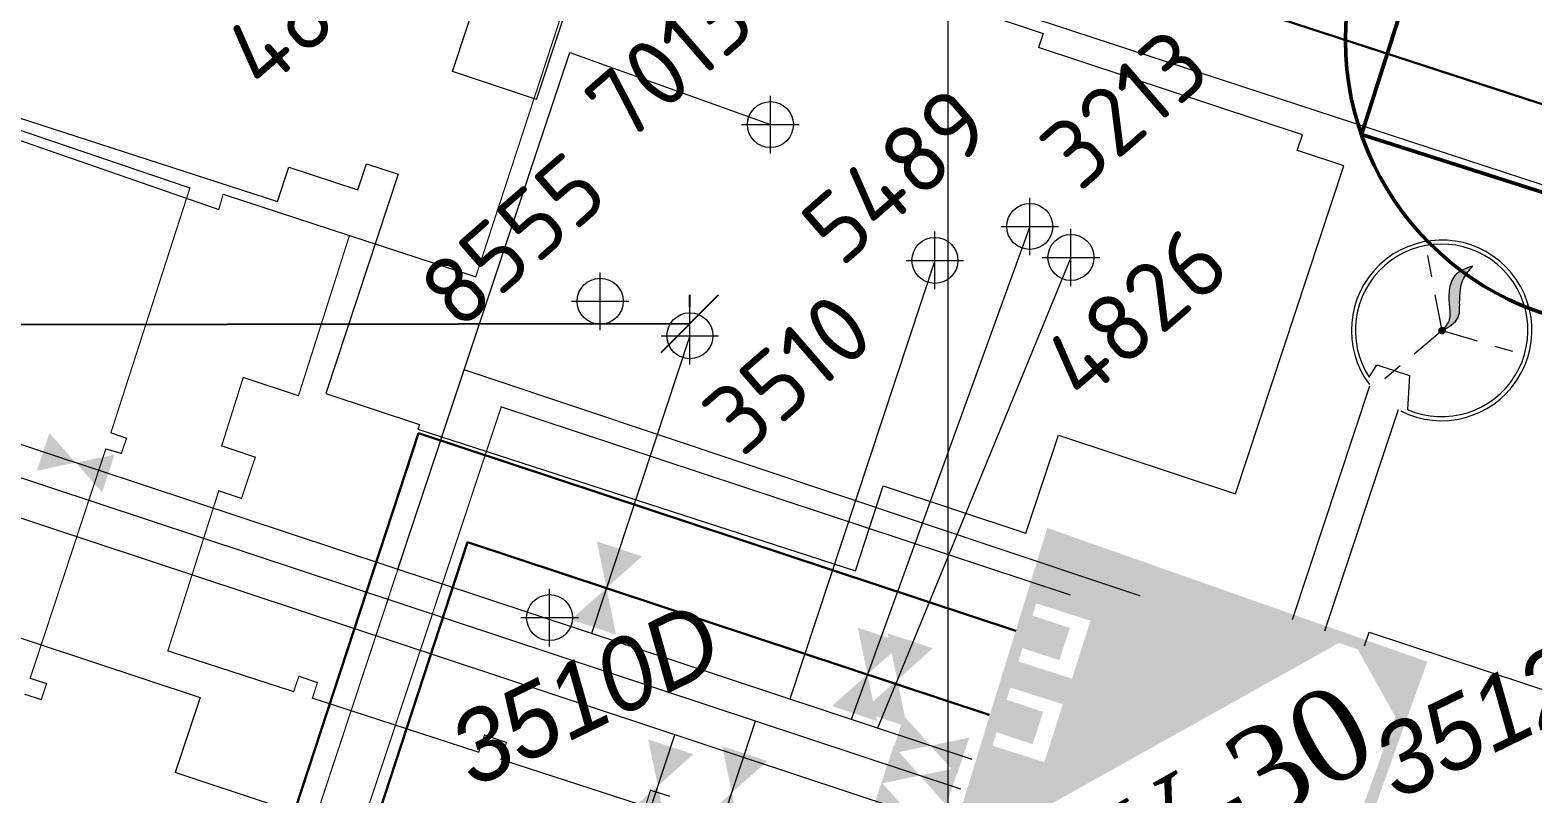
# Model space of a CAD drawing. Header units: millimetres. Extents: x 519 to 9564855, y -810 to 5021775.
# Drawn here: x 9540841.9 to 9541103.2, y 4998118.4 to 4998251.1 of the extents above; entities that cross this region are included whole.
import ezdxf

# ---------------------------------------------------------------- set-up
doc = ezdxf.new("R2010")
doc.units = ezdxf.units.MM
doc.header["$LTSCALE"] = 2
doc.header["$MEASUREMENT"] = 0
doc.header["$PDMODE"] = 2
doc.header["$PDSIZE"] = 5
doc.linetypes.add('1', pattern=[0])
doc.linetypes.add('DASHED2', pattern=[9.525, 6.35, -3.175])
for name, color, linetype in [('0_ANNOT_Dimensions', 7, 'Continuous'), ('COMPOUND', 3, 'Continuous'), ('Existing roads', 41, 'Continuous'), ('FIBERGLASS', 212, 'Continuous'), ('GRID_PULKOVO', 7, 'Continuous'), ('GZU 30', 7, 'Continuous'), ('Injection lines', 164, 'Continuous'), ('OilColl&Flowlines', 3, 'Continuous'), ('Stage 12 wells.Text&Frame', 52, 'Continuous'), ('Wels of 13phase', 200, 'Continuous'), ('Скважины - Конфликты наземки', 92, 'Continuous'), ('Скважины на 2013 год.', 21, '1'), ('Скважины на 2014 год', 70, 'Continuous'), ('Скважины на 2020 год', 140, 'Continuous'), ('Скважины на 2021 год', 7, 'Continuous')]:
    doc.layers.add(name, color=color, linetype=linetype)
for name, color, linetype, lineweight in [('WELLS(drilled after 2000y)', 6, 'Continuous', 40), ('Скважины на 2026', 222, 'Continuous', 50), ('Электро', 1, 'Continuous', 30), ('Электроснаб', 1, 'Continuous', 18), ('Электроснабжене', 1, 'Continuous', 18)]:
    doc.layers.add(name, color=color, linetype=linetype, lineweight=lineweight)
doc.styles.add('Elect', font='isocpeur.ttf')
doc.styles.add('GeoApp', font='', dxfattribs={"height": 1})
doc.styles.get("Standard").update_dxf_attribs({"font": 'isocpeur.ttf', "width": 0.5})
doc.styles.get('GeoApp').set_extended_font_data('D431', italic=True)
doc.dimstyles.new('ISO-25', dxfattribs={"dimtxt": 15, "dimasz": 10, "dimexe": 5, "dimexo": 5, "dimgap": 5, "dimtad": 1, "dimtxsty": 'Standard', "dimblk": 'OBLIQUE', "dimcen": 50, "dimadec": 0, "dimazin": 0, "dimtfac": 1, "dimtmove": 0, "dimatfit": 3, "dimfxl": 0, "dimarcsym": 0})

# ---------------------------------------------------------------- blocks, each defined once
blk = doc.blocks.new('92051501$0$VALVE')
at = {"layer": 'OilColl&Flowlines'}
for points in [[(-5.97, -3.45), (-5.97, 3.45), (0, 0)], [(5.97, -3.45), (0, 0), (5.97, 3.45)]]:
    blk.add_solid(points, dxfattribs=at)
blk = doc.blocks.new('049')
at = {"color": 0}
for p, q in [((-0.5, 0), (0, 0.5)), ((-0.5, 0), (-0.48, 0.13)), ((-0.48, -0.13), (-0.5, 0)), ((0, -0.5), (-0.5, 0)), ((-0.5, 0), (0.5, 0)), ((-0.48, -0.13), (0.13, 0.48)), ((-0.48, 0.13), (-0.43, 0.25)), ((0.13, -0.48), (-0.48, 0.13)), ((-0.48, 0.13), (0.48, 0.13)), ((0.25, 0.43), (-0.43, -0.25)), ((-0.43, 0.25), (-0.35, 0.35)), ((0.43, 0.25), (-0.43, 0.25)), ((-0.43, 0.25), (0.25, -0.43)), ((-0.35, 0.35), (-0.25, 0.43)), ((-0.35, -0.35), (0.35, 0.35)), ((0.35, -0.35), (-0.35, 0.35)), ((-0.35, 0.35), (0.35, 0.35)), ((-0.35, -0.35), (-0.35, 0.35)), ((-0.25, 0.43), (-0.13, 0.48)), ((0.43, -0.25), (-0.25, 0.43)), ((-0.25, 0.43), (-0.25, -0.43)), ((-0.25, -0.43), (0.43, 0.25)), ((-0.13, 0.48), (0, 0.5)), ((-0.13, -0.48), (-0.13, 0.48)), ((-0.13, 0.48), (0.48, -0.13)), ((0.48, 0.13), (-0.13, -0.48)), ((0, 0.5), (0.13, 0.48)), ((0.5, 0), (0, 0.5)), ((0, 0.5), (0, -0.5)), ((0, -0.5), (0.5, 0)), ((0.13, 0.48), (0.25, 0.43)), ((0.13, 0.48), (0.13, -0.48)), ((0.25, 0.43), (0.35, 0.35)), ((0.25, -0.43), (0.25, 0.43)), ((0.35, 0.35), (0.43, 0.25)), ((0.35, 0.35), (0.35, -0.35)), ((0.43, 0.25), (0.48, 0.13)), ((0.48, 0.13), (0.5, 0)), ((0.5, 0), (0.48, -0.13)), ((-0.43, -0.25), (-0.48, -0.13)), ((0.48, -0.13), (-0.48, -0.13)), ((-0.35, -0.35), (-0.43, -0.25)), ((-0.43, -0.25), (0.43, -0.25)), ((-0.25, -0.43), (-0.35, -0.35)), ((0.35, -0.35), (-0.35, -0.35)), ((-0.13, -0.48), (-0.25, -0.43)), ((0, -0.5), (-0.13, -0.48)), ((0.13, -0.48), (0, -0.5)), ((0.25, -0.43), (0.13, -0.48)), ((0.35, -0.35), (0.25, -0.43)), ((0.43, -0.25), (0.35, -0.35)), ((0.48, -0.13), (0.43, -0.25))]:
    blk.add_line(p, q, dxfattribs=at)
blk = doc.blocks.new('_Oblique')
at = {"color": 0, "linetype": 'ByBlock', "lineweight": -2}
blk.add_line((-0.5, -0.5), (0.5, 0.5), dxfattribs=at)
blk = doc.blocks.new('*D111')
at = {"layer": '0_ANNOT_Dimensions', "color": 0, "lineweight": -2, "transparency": 16777216}
for p, q in [((9540956.59, 4998203), (9540956.59, 4998205.09)), ((9540956.6, 4998200.09), (9521531.28, 4998171.79)), ((9521531.28, 4998174.7), (9521531.28, 4998176.79))]:
    blk.add_line(p, q, dxfattribs=at)
at = {"layer": 'DEFPOINTS', "color": 0, "linetype": 'ByBlock', "lineweight": 25, "transparency": 16777216}
for p in [(9540956.6, 4998198), (9521531.28, 4998171.79), (9521531.29, 4998169.71)]:
    blk.add_point(p, dxfattribs=at)
at = {"layer": '0_ANNOT_Dimensions', "color": 0, "linetype": 'ByBlock', "lineweight": -2, "transparency": 16777216, "xscale": 10, "yscale": 10, "zscale": 10}
for p, rotation in [((9540956.6, 4998200.09), 0.08345723362022996), ((9521531.28, 4998171.79), 180.0834572336203)]:
    blk.add_blockref('_Oblique', p, dxfattribs=dict(at, rotation=rotation))
at = {"layer": '0_ANNOT_Dimensions', "color": 0, "linetype": 'ByBlock', "lineweight": 25, "transparency": 16777216, "insert": (9531243.92, 4998199.94), "char_height": 15, "attachment_point": 5, "rotation": 0.0835, "bg_fill": 3, "box_fill_scale": 1.25, "bg_fill_color": 256, "bg_fill_true_color": 13158600, "bg_fill_transparency": 0}
blk.add_mtext('19425,33', dxfattribs=at)

msp = doc.modelspace()

# ---------------------------------------------------------------- hatches: boundary and pattern name
at = {"layer": 'COMPOUND', "linetype": 'ByBlock', "lineweight": 0, "ltscale": 5}
h = msp.add_hatch(color=5, dxfattribs=at)
h.dxf.hatch_style = 1
h.paths.add_polyline_path([(9541083.5381, 4998140.72822), (9541019.4, 4998163.3), (9541015.86265, 4998151.78336), (9541026.25501, 4998148.47221), (9541023.04542, 4998138.39861), (9541012.75824, 4998141.67626), (9541011.37041, 4998137.15786), (9541021.4488, 4998133.94675), (9541018.23921, 4998123.87315), (9541008.266, 4998127.05076), (9541001.44641, 4998104.84807), (9540993.2, 4998078), (9541001.44641, 4998075.17886), (9541046.4, 4998059.8), (9541054.8, 4998060.7)])
h.paths.add_polyline_path([(9540996.3475, 4998088.24742), (9541002.08913, 4998106.94058), (9541071.47774, 4998145.72114), (9541079.9119, 4998130.6302), (9541073.8239, 4998113.67669), (9541003.95837, 4998074.62957)], flags=17)
at = {"layer": 'Existing roads', "lineweight": 0}
h = msp.add_hatch(color=256, dxfattribs=at)
edge = h.paths.add_edge_path(flags=16)
edge.add_line((9542915.00048, 4997805.77889), (9542915.82838, 4997805.50495))
edge = h.paths.add_edge_path(flags=16)
edge.add_line((9542915.0804, 4997806.02041), (9542916.50414, 4997805.54932))
edge = h.paths.add_edge_path(flags=17)
edge.add_line((9542915.16031, 4997806.26193), (9542916.96364, 4997805.66524))
edge = h.paths.add_edge_path(flags=17)
edge.add_line((9542915.24023, 4997806.50345), (9542917.32836, 4997805.81252))
edge = h.paths.add_edge_path(flags=17)
edge.add_line((9542915.32014, 4997806.74496), (9542917.63357, 4997805.97949))
edge = h.paths.add_edge_path(flags=17)
edge.add_line((9542915.40006, 4997806.98648), (9542917.89543, 4997806.16081))
edge = h.paths.add_edge_path(flags=17)
edge.add_line((9542915.47997, 4997807.228), (9542918.12293, 4997806.3535))
edge = h.paths.add_edge_path(flags=17)
edge.add_line((9542915.55988, 4997807.46952), (9542918.32156, 4997806.55573))
edge = h.paths.add_edge_path(flags=17)
edge.add_line((9542915.6398, 4997807.71104), (9542918.49494, 4997806.76633))
edge = h.paths.add_edge_path(flags=17)
edge.add_line((9542915.71971, 4997807.95256), (9542918.64549, 4997806.98447))
edge = h.paths.add_edge_path(flags=17)
edge.add_line((9542915.79963, 4997808.19408), (9542918.77483, 4997807.20964))
edge = h.paths.add_edge_path(flags=17)
edge.add_line((9542915.87954, 4997808.4356), (9542918.88401, 4997807.44147))
edge = h.paths.add_edge_path(flags=17)
edge.add_line((9542916.09053, 4997811.84928), (9542916.91843, 4997811.57535))
edge = h.paths.add_edge_path(flags=17)
edge.add_line((9542915.41477, 4997811.80492), (9542916.83851, 4997811.33383))
edge = h.paths.add_edge_path(flags=17)
edge.add_line((9542914.95527, 4997811.689), (9542916.7586, 4997811.09231))
edge = h.paths.add_edge_path(flags=16)
edge.add_line((9542914.59055, 4997811.54171), (9542916.67869, 4997810.85079))
edge = h.paths.add_edge_path(flags=17)
edge.add_line((9542914.28535, 4997811.37474), (9542916.59877, 4997810.60927))
edge = h.paths.add_edge_path(flags=16)
edge.add_line((9542914.02348, 4997811.19343), (9542916.51886, 4997810.36775))
edge = h.paths.add_edge_path(flags=16)
edge.add_line((9542913.79599, 4997811.00074), (9542916.43894, 4997810.12623))
edge = h.paths.add_edge_path(flags=16)
edge.add_line((9542913.59735, 4997810.7985), (9542916.35903, 4997809.88471))
edge = h.paths.add_edge_path(flags=17)
edge.add_line((9542913.42397, 4997810.58791), (9542916.27911, 4997809.64319))
edge = h.paths.add_edge_path(flags=17)
edge.add_line((9542913.27342, 4997810.36976), (9542916.1992, 4997809.40167))
edge = h.paths.add_edge_path(flags=17)
edge.add_line((9542913.14408, 4997810.1446), (9542916.11928, 4997809.16016))
edge = h.paths.add_edge_path(flags=17)
edge.add_line((9542913.0349, 4997809.91276), (9542916.03937, 4997808.91864))
edge = h.paths.add_edge_path(flags=16)
edge.add_line((9542912.9453, 4997809.67445), (9542918.97361, 4997807.67979))
edge = h.paths.add_edge_path(flags=0)
edge.add_line((9542912.9453, 4997809.67445), (9542918.97361, 4997807.67979))
edge = h.paths.add_edge_path(flags=17)
edge.add_line((9542916.95679, 4997811.69128), (9542914.96213, 4997805.66296))
edge = h.paths.add_edge_path()
edge.add_arc((9542915.95946, 4997808.67712), 3.17487, 0, 360)
h.paths.add_polyline_path([(9541621.30331, 4998240.21534), (9541619.40682, 4998234.52294), (9541668.34915, 4998218.3288), (9541670.24564, 4998224.02121)])
edge = h.paths.add_edge_path()
edge.add_line((9541543.45632, 4998259.65358), (9541545.35281, 4998265.34598))
edge.add_line((9541545.35281, 4998265.34598), (9539882.1273, 4998815.67717))
edge.add_arc((9539884.64036, 4998823.2722), 8, 161.691556, 251.691556, ccw=False)
edge.add_line((9539877.04533, 4998825.78526), (9539870.13442, 4998804.89892))
edge.add_arc((9539877.72945, 4998802.38586), 8, 71.691556, 161.691556, ccw=False)
edge.add_line((9539880.24251, 4998809.9809), (9541543.45632, 4998259.65358))
h.paths.add_polyline_path([(9542731.24197, 4997866.63683), (9542733.13846, 4997872.32923), (9541746.19614, 4998198.89057), (9541744.29964, 4998193.19816)])
edge = h.paths.add_edge_path()
edge.add_line((9542910.0184, 4997814.64503), (9542909.36398, 4997812.66899))
edge.add_line((9542909.36398, 4997812.66899), (9542916.00503, 4997810.46964))
edge.add_arc((9542908.97287, 4997822.57537), 14, 300.1520949, 341.6915561)
edge.add_line((9542922.26418, 4997818.17752), (9542982.04609, 4997998.85197))
edge.add_arc((9542983.94484, 4997998.22371), 2, 71.691556, 161.6915561, ccw=False)
edge.add_line((9542984.57311, 4998000.12246), (9542975.07709, 4998003.26452))
edge.add_arc((9542974.44884, 4998001.36581), 1.99996, -18.3072492, 71.6915562, ccw=False)
edge.add_line((9542976.34757, 4998000.73759), (9542916.56564, 4997820.06306))
edge.add_arc((9542908.97061, 4997822.57612), 8, 277.5258796, 341.691556, ccw=False)
h.paths.add_polyline_path([(9542831.9304, 4997833.32085), (9542833.8167, 4997839.01663), (9542809.08896, 4997847.19859), (9542807.19247, 4997841.50618)])
at = {"layer": 'GZU 30', "linetype": 'Continuous', "lineweight": 0}
h = msp.add_hatch(color=1, dxfattribs=at)
edge = h.paths.add_edge_path()
edge.add_spline(control_points=[(9541087.43136, 4998198.91294), (9541088.57889, 4998199.54702), (9541090.52993, 4998200.63657), (9541090.40345, 4998204.38655), (9541090.59086, 4998207.65127), (9541092.14164, 4998209.44779), (9541092.71541, 4998210.1125)], knot_values=[0.031981857, 0.031981857, 0.031981857, 0.031981857, 3.598567765, 6.128648348, 10.517724718, 13.095368531, 13.095368531, 13.095368531, 13.095368531], degree=3, periodic=0)
edge.add_spline(control_points=[(9541092.71541, 4998210.1125), (9541091.53541, 4998209.71611), (9541089.42587, 4998209.00746), (9541088.45908, 4998205.81799), (9541088.62423, 4998203.27852), (9541088.94446, 4998200.70113), (9541087.9338, 4998199.50652), (9541087.43136, 4998198.91294)], knot_values=[0, 0, 0, 0, 3.503599377, 6.263547345, 9.095733, 11.355196766, 13.587166583, 13.587166583, 13.587166583, 13.587166583], degree=3, periodic=0)
edge.add_line((9541087.72696, 4998199.26844), (9541087.75, 4998199.25))
edge.add_line((9541087.75, 4998199.25), (9541087.83741, 4998199.14073))
at = {"layer": 'Электро'}
for points in [[(9541020.823, 4998141.59136), (9541022.67999, 4998147.20359), (9541014.49813, 4998149.91082), (9541012.64114, 4998144.29859)], [(9541016.18624, 4998127.00983), (9541018.04323, 4998132.62206), (9541009.86137, 4998135.32929), (9541008.00438, 4998129.71705)]]:
    msp.add_hatch(color=256, dxfattribs=at).paths.add_polyline_path(points)
at = {"layer": 'Электроснаб', "lineweight": 0}
for points in [[(9541020.823, 4998141.59136), (9541022.67999, 4998147.20359), (9541014.49813, 4998149.91082), (9541012.64114, 4998144.29859)], [(9541016.18624, 4998127.00983), (9541018.04323, 4998132.62206), (9541009.86137, 4998135.32929), (9541008.00438, 4998129.71705)]]:
    msp.add_hatch(color=1, dxfattribs=at).paths.add_polyline_path(points)
at = {"layer": 'Электроснабжене', "lineweight": 0}
for points in [[(9541020.823, 4998141.59136), (9541022.67999, 4998147.20359), (9541014.49813, 4998149.91082), (9541012.64114, 4998144.29859)], [(9541016.18624, 4998127.00983), (9541018.04323, 4998132.62206), (9541009.86137, 4998135.32929), (9541008.00438, 4998129.71705)]]:
    msp.add_hatch(color=1, dxfattribs=at).paths.add_polyline_path(points)

# ---------------------------------------------------------------- linework, layer by layer
at = {"layer": 'Existing roads', "color": 3, "linetype": 'ByBlock', "lineweight": 0, "ltscale": 80}
for p, q in [((9541015.7, 4998217), (9540984.64257, 4998131.31857)), ((9541022.86, 4998211.61), (9540989.21569, 4998129.80541))]:
    msp.add_line(p, q, dxfattribs=at)
at = {"layer": 'FIBERGLASS', "linetype": 'ByBlock', "lineweight": 0, "ltscale": 50, "const_width": 0.2}
for points in [[(9540466.98497, 4996831.68611), (9540917.31082, 4998192.11168), (9541034.93958, 4998152.76924)], [(9541022.7738, 4998152.93167), (9540923.79229, 4998185.64265), (9540472.0617, 4996826.86726)]]:
    msp.add_lwpolyline(points, dxfattribs=at)
at = {"layer": 'GRID_PULKOVO', "lineweight": 0}
msp.add_line((9541001.44641, 5010000), (9541001.44642, 4991999.03796), dxfattribs=at)
at = {"layer": 'GZU 30', "color": 1, "linetype": 'DASHED2', "lineweight": 0, "ltscale": 0.5}
for q in [(9541084.92275, 4998211.93264), (9541077.45609, 4998190.50767), (9541099.63515, 4998195.29968)]:
    msp.add_line((9541087.4, 4998198.9), q, dxfattribs=at)
at = {"layer": 'GZU 30', "color": 7, "lineweight": 0}
for p, q in [((9541074.72419, 4998190.79354), (9541076.0635, 4998192.95687)), ((9541076.0635, 4998192.95687), (9541081.75773, 4998191.06591)), ((9541081.75773, 4998191.06591), (9541081.37817, 4998185.16348))]:
    msp.add_line(p, q, dxfattribs=at)
for points in [[(9541061.36404, 4998148.65835), (9541074.85085, 4998189.27101)], [(9541067.01957, 4998146.68508), (9541079.79535, 4998185.15662)]]:
    msp.add_lwpolyline(points, dxfattribs=at)
for radius, start, end in [(15.7, 243.0186885, 216.850407), (15, 246.655217, 212.8744487)]:
    msp.add_arc((9541087.32212, 4998198.93554), radius, start, end, dxfattribs=at)
at = {"layer": 'GZU 30', "color": 1, "linetype": 'Continuous', "lineweight": 0}
for points in [[(9541087.40049, 4998198.89588), (9541090.16875, 4998201.1951), (9541090.45529, 4998203.70891), (9541091.18756, 4998208.03647), (9541092.71541, 4998210.1125)], [(9541092.71541, 4998210.1125), (9541089.62716, 4998208.45784), (9541088.64019, 4998205.8804), (9541088.67202, 4998203.04839), (9541088.64019, 4998200.78915), (9541087.43036, 4998198.91175)]]:
    msp.add_spline(points, degree=3, dxfattribs=at)
at = {"layer": 'Injection lines', "color": 3, "linetype": 'ByBlock', "lineweight": 0, "ltscale": 25, "const_width": 2}
msp.add_lwpolyline([(9541019.4, 4998163.3), (9541083.5381, 4998140.72822), (9541054.8, 4998060.7), (9541046.4, 4998059.8), (9540993.2, 4998078), (9541019.4, 4998163.3)], dxfattribs=at)
at = {"layer": 'OilColl&Flowlines', "lineweight": 0}
for p, q in [((9541003.71296, 4998119.19444), (9540780.96385, 4998192.89809)), ((9541005.65642, 4998124.36546), (9540795.94862, 4998193.75398)), ((9541001.61823, 4998112.86369), (9540789.15808, 4998183.16291)), ((9540944.89525, 4998061.15671), (9540968.00797, 4998131.00858))]:
    msp.add_line(p, q, dxfattribs=at)
for points in [[(9540843.04195, 4998174.53943), (9540845.20843, 4998181.08702), (9540849.79557, 4998175.937)], [(9540854.38271, 4998170.78698), (9540849.79557, 4998175.937), (9540856.54919, 4998177.33457)], [(9540948.27063, 4998159.65391), (9540942.09061, 4998154.14934), (9540940.41353, 4998162.25368)], [(9540943.76769, 4998146.045), (9540935.91059, 4998148.64477), (9540942.09061, 4998154.14934)], [(9540993.65495, 4998144.63706, 0), (9540987.47492, 4998139.13249, 0), (9540985.79784, 4998147.23683, 0)], [(9540998.8349, 4998143.67219), (9540992.65487, 4998138.16762), (9540990.97779, 4998146.27196)], [(9540989.15201, 4998131.02815, 0), (9540981.2949, 4998133.62793, 0), (9540987.47492, 4998139.13249, 0)], [(9540994.33195, 4998130.06328), (9540986.47485, 4998132.66306), (9540992.65487, 4998138.16762)], [(9540991.67927, 4998125.35803), (9540993.84575, 4998131.90562), (9540998.43289, 4998126.7556)], [(9540957.19848, 4998125.24928), (9540951.01846, 4998119.74471), (9540949.34138, 4998127.84905)], [(9540970.07157, 4998124.07238), (9540963.89155, 4998118.56781), (9540962.21447, 4998126.67215)], [(9541003.02002, 4998121.60558), (9540998.43289, 4998126.7556), (9541005.1865, 4998128.15317)], [(9540952.69554, 4998111.64037), (9540944.83844, 4998114.24014), (9540951.01846, 4998119.74471)], [(9540965.56863, 4998110.46347), (9540957.71153, 4998113.06324), (9540963.89155, 4998118.56781)]]:
    msp.add_solid(points, dxfattribs=at)
at = {"layer": 'Stage 12 wells.Text&Frame', "color": 0, "linetype": 'ByBlock', "lineweight": 0}
for points in [[(9540915.30851, 4998243.91374), (9540927.91798, 4998282.02241), (9540851.93745, 4998307.16299), (9540850.42394, 4998302.58879)], [(9540900.37607, 4998227.91121), (9540905.89149, 4998226.08626)], [(9541020.69275, 4998180.71818), (9541051.46255, 4998170.53701), (9541070.31798, 4998227.52241), (9541062.25706, 4998230.18962)]]:
    msp.add_lwpolyline(points, dxfattribs=at)
msp.add_circle((9541022.86, 4998211.61), 4, dxfattribs=at)
msp.add_point((9541022.86, 4998211.61), dxfattribs=at)
at = {"layer": 'WELLS(drilled after 2000y)', "color": 0, "lineweight": 0}
msp.add_line((9541073.91323, 4998144.11545, 0.00005), (9541074.70225, 4998146.50005, 0.00005), dxfattribs=at)
at = {"layer": 'WELLS(drilled after 2000y)', "color": 0, "linetype": 'ByBlock', "lineweight": 0}
msp.add_line((9541074.70225, 4998146.50005, 0.00005), (9541147.75674, 4998122.32765, 0.00005), dxfattribs=at)
at = {"layer": 'WELLS(drilled after 2000y)', "color": 6, "lineweight": 0, "const_width": 0.2}
for points in [[(9541446.59812, 4998114.45547), (9541367.513, 4998139.778), (9541368.985, 4998144.449), (9541359.55234, 4998147.45672), (9541358.071, 4998142.811), (9541278.795, 4998168.068), (9541280.30619, 4998172.65713), (9541270.90694, 4998175.75229), (9541269.371, 4998171.088), (9541189.912, 4998196.574), (9541191.34066, 4998201.21027), (9541181.924, 4998204.112), (9541180.349, 4998199.53), (9540942.03054, 4998277.52445), (9540919.3545, 4998208.23593), (9540875.433, 4998222.59), (9540874.67439, 4998219.93642), (9540792.50242, 4998248.47799)], [(9540897.39375, 4998215.41296), (9540888.53775, 4998187.58196), (9540878.93083, 4998190.75351), (9540875.173, 4998178.85588), (9540881.03217, 4998176.89218), (9540878.63154, 4998169.72932), (9540874.67651, 4998171.05485), (9540865.82051, 4998143.22385), (9540887.69044, 4998136.14087), (9540888.61044, 4998138.81287), (9540891.83131, 4998137.70387), (9540890.95573, 4998135.01078), (9540919.87631, 4998125.60812), (9540920.89997, 4998128.59894), (9540924.69544, 4998127.29987), (9540923.7394, 4998124.35128), (9540948.86931, 4998116.20323), (9540949.73722, 4998118.99725), (9540953.17348, 4998117.92985)]]:
    msp.add_lwpolyline(points, dxfattribs=at)
at = {"layer": 'WELLS(drilled after 2000y)', "color": 6, "lineweight": 0, "const_width": 0.2, "elevation": -23.116}
msp.add_lwpolyline([(9540840.889, 4998135.686), (9540843.813, 4998134.758), (9540844.739, 4998137.538), (9540841.87448, 4998138.44678), (9540855.02, 4998178.325), (9540857.745, 4998177.549), (9540858.632, 4998180.17), (9540855.917, 4998181.138), (9540869.65194, 4998223.68868), (9540793.92974, 4998249.40492)], dxfattribs=at)
at = {"layer": 'WELLS(drilled after 2000y)', "color": 0, "linetype": 'ByBlock', "lineweight": 0}
msp.add_lwpolyline([(9540783.92482, 4998125.46921), (9540795.43745, 4998160.26299), (9540871.41798, 4998135.12241), (9540867.10416, 4998122.08506)], dxfattribs=at)
at = {"layer": 'Wels of 13phase', "linetype": 'ByBlock', "lineweight": 0}
msp.add_lwpolyline([(9540905.82042, 4998157.39939), (9540935.73964, 4998247.25368), (9540970.6, 4998234.7)], dxfattribs=at)
at = {"layer": 'Wels of 13phase', "color": 0, "linetype": 'ByBlock', "lineweight": 0}
for points in [[(9541062.21802, 4998230.20254), (9541063.11798, 4998232.92241), (9541017.21323, 4998248.11146)], [(9540886.84679, 4998227.31108), (9540898.86255, 4998223.33701), (9540900.37607, 4998227.91121)], [(9540872.63808, 4998081.42531), (9540884.21798, 4998116.42241), (9540867.10416, 4998122.08506)]]:
    msp.add_lwpolyline(points, dxfattribs=at)
msp.add_circle((9541015.7, 4998217), 4, dxfattribs=at)
msp.add_point((9541015.7, 4998217), dxfattribs=at)
at = {"layer": 'Скважины - Конфликты наземки', "linetype": 'ByBlock', "lineweight": 0}
msp.add_circle((9540932.2, 4998149), 4, dxfattribs=at)
at = {"layer": 'Скважины - Конфликты наземки', "linetype": 'ByBlock', "lineweight": 0, "ltscale": 80}
msp.add_point((9540932.2, 4998149), dxfattribs=at)
at = {"layer": 'Скважины на 2013 год.', "color": 3, "linetype": 'ByBlock', "lineweight": 0, "ltscale": 5}
for p, q in [((9540999.2, 4998211.1), (9540973.97021, 4998134.84986)), ((9540956.6, 4998198), (9540939.48076, 4998146.26179)), ((9540924.86281, 4998040.69642), (9540953.95947, 4998128.63311))]:
    msp.add_line(p, q, dxfattribs=at)
at = {"layer": 'Скважины на 2013 год.', "color": 0, "linetype": 'ByBlock', "lineweight": 0}
for points in [[(9540839.60124, 4998298.99653), (9540827.28822, 4998303.06418), (9540808.80309, 4998245.98266), (9540884.91178, 4998221.33582), (9540886.84679, 4998227.31108)], [(9540909.56454, 4998182.59001), (9540909.56454, 4998182.59001), (9540909.30309, 4998181.78266), (9540985.41178, 4998157.13582), (9540990.20413, 4998171.93444)], [(9540990.20413, 4998171.93444), (9541015.00576, 4998163.66396), (9541020.69275, 4998180.71818)]]:
    msp.add_lwpolyline(points, dxfattribs=at)
for centre in [(9540999.2, 4998211.1), (9540956.6, 4998198)]:
    msp.add_circle(centre, 4, dxfattribs=at)
for p in [(9540999.2, 4998211.1), (9540956.6, 4998198)]:
    msp.add_point(p, dxfattribs=at)
at = {"layer": 'Скважины на 2014 год', "color": 0, "linetype": 'ByBlock', "lineweight": 0}
msp.add_lwpolyline([(9540929.90316, 4998239.06313), (9540942.10733, 4998275.78337), (9541018.02417, 4998250.55175), (9541017.21323, 4998248.11146)], dxfattribs=at)
msp.add_circle((9540970.6, 4998234.7), 4, dxfattribs=at)
msp.add_point((9540970.6, 4998234.7), dxfattribs=at)
at = {"layer": 'Скважины на 2020 год', "color": 0, "linetype": 'ByBlock', "lineweight": 0}
msp.add_lwpolyline([(9540905.89149, 4998226.08626), (9540893.28202, 4998187.9776), (9540909.56454, 4998182.59001)], dxfattribs=at)
msp.add_circle((9540941, 4998204), 4, dxfattribs=at)
at = {"layer": 'Скважины на 2021 год', "color": 0, "linetype": 'ByBlock', "lineweight": 0}
msp.add_lwpolyline([(9540929.90316, 4998239.06313), (9540915.30851, 4998243.91374)], dxfattribs=at)
msp.add_point((9540941, 4998204), dxfattribs=at)
at = {"layer": 'Скважины на 2026', "linetype": 'ByBlock', "ltscale": 50}
msp.add_lwpolyline([(9541073.37913, 4998232.96257), (9541149.60178, 4998208.67044), (9541167.82087, 4998265.83743), (9541091.59822, 4998290.12956)], close=True, dxfattribs=at)
msp.add_circle((9541120.6, 4998249.4), 50, dxfattribs=at)
at = {"layer": 'Электро'}
for p, q in [((9541726.10238, 4998035.88202, 0.03953), (9539877.36286, 4998638.13067, -0.00055)), ((9540909.42096, 4998181.07489, 0), (9540827.92129, 4997932.84801, 47.36082)), ((9540909.42096, 4998181.07489, 0), (9541013.29127, 4998146.70608, 0)), ((9540917.94063, 4998162.14013, 0), (9540838.24327, 4997918.97947, 47.36082)), ((9540917.94063, 4998162.14013, 0), (9541008.65451, 4998132.12455, 0))]:
    msp.add_line(p, q, dxfattribs=at)
at = {"layer": 'Электроснаб', "color": 1, "linetype": 'ByBlock', "lineweight": 0}
for p, q in [((9540909.42096, 4998181.07489, 0), (9540827.92129, 4997932.84801, 47.36082)), ((9540909.42096, 4998181.07489, 0), (9541013.29127, 4998146.70608, 0)), ((9540917.94063, 4998162.14013, 0), (9540838.24327, 4997918.97947, 47.36082)), ((9540917.94063, 4998162.14013, 0), (9541008.65451, 4998132.12455, 0))]:
    msp.add_line(p, q, dxfattribs=at)
at = {"layer": 'Электроснабжене', "color": 1, "linetype": 'ByBlock', "lineweight": 0}
for p, q in [((9540909.42096, 4998181.07489, 0), (9540827.92129, 4997932.84801, 47.36082)), ((9540909.42096, 4998181.07489, 0), (9541013.29127, 4998146.70608, 0)), ((9540917.94063, 4998162.14013, 0), (9540838.24327, 4997918.97947, 47.36082)), ((9540917.94063, 4998162.14013, 0), (9541008.65451, 4998132.12455, 0))]:
    msp.add_line(p, q, dxfattribs=at)

# ---------------------------------------------------------------- block references
at = {"layer": 'GZU 30', "color": 1, "lineweight": 0, "zscale": 0.5000100000000001, "rotation": 2.66804264e-08}
msp.add_blockref('049', (9541087.4, 4998198.9), dxfattribs=at)
msp.add_blockref('049', (9541087.4, 4998198.9), dxfattribs=at)
msp.add_blockref('049', (9541087.4, 4998198.9), dxfattribs=at)
msp.add_blockref('049', (9541087.4, 4998198.9), dxfattribs=at)
msp.add_blockref('049', (9541087.4, 4998198.9), dxfattribs=at)
msp.add_blockref('049', (9541087.4, 4998198.9), dxfattribs=at)
at = {"layer": 'OilColl&Flowlines', "lineweight": 0, "rotation": 341.6915559985446}
for p in [(9540996.59946, 4998121.54817), (9540994.50473, 4998115.21742)]:
    msp.add_blockref('92051501$0$VALVE', p, dxfattribs=at)

# ---------------------------------------------------------------- texts
at = {"layer": 'COMPOUND', "color": 0, "lineweight": 0, "insert": (9540990.42582, 4998124.43664, -0.00006), "char_height": 16, "attachment_point": 1, "rotation": 29.5724029, "style": 'Elect'}
msp.add_mtext('{\\fArial|b0|i0|c0|p34;\\P\\fTimes New Roman|b0|i0|c204|p18;ГЗУ-\\fTimes New Roman|b0|i0|c0|p18;30}', dxfattribs=at)
at = {"layer": 'Stage 12 wells.Text&Frame', "color": 0, "linetype": 'ByBlock', "lineweight": 0, "style": 'Elect'}
for s, p in [('4825', (9540882.28751, 4998240.0808)), ('4826', (9541024.82078, 4998186.0073))]:
    msp.add_text(s, height=12, rotation=41, dxfattribs=at).set_placement(p)
at = {"layer": 'Wels of 13phase', "color": 0, "linetype": 'ByBlock', "lineweight": 0, "style": 'Elect'}
msp.add_text('3213', height=12, rotation=41, dxfattribs=at).set_placement((9541024.36832, 4998222.77766))
at = {"layer": 'Скважины - Конфликты наземки', "lineweight": 35, "style": 'GeoApp'}
for s, p in [('3510D', (9540918.93516, 4998119.29729)), ('3512', (9541079.52642, 4998117.15964))]:
    msp.add_text(s, height=12.5, rotation=26.0318371, dxfattribs=at).set_placement(p)
at = {"layer": 'Скважины на 2013 год.', "color": 0, "linetype": 'ByBlock', "lineweight": 0, "style": 'Elect'}
for s, p in [('5489', (9540982.87648, 4998209.65374)), ('3510', (9540965.66241, 4998176.62021))]:
    msp.add_text(s, height=12, rotation=41, dxfattribs=at).set_placement(p)
at = {"layer": 'Скважины на 2014 год', "color": 0, "linetype": 'ByBlock', "lineweight": 0, "style": 'Elect'}
msp.add_text('7013', height=12, rotation=41, dxfattribs=at).set_placement((9540945.28108, 4998230.95883))
at = {"layer": 'Скважины на 2020 год', "color": 0, "linetype": 'ByBlock', "lineweight": 0, "style": 'Elect'}
msp.add_text('8555', height=12, rotation=41, dxfattribs=at).set_placement((9540916.41218, 4998198.49953))

# ---------------------------------------------------------------- next in the draw order: dimensions: what is measured, and where the dimension line sits
at = {"layer": '0_ANNOT_Dimensions', "linetype": 'ByBlock', "lineweight": 25}
dim = msp.add_aligned_dim(p1=(9540956.6, 4998198), p2=(9521531.287, 4998169.705), distance=-2.08809, dimstyle='ISO-25', override={"dimtfill": 1}, dxfattribs=at)
dim.commit()
dim.dimension.update_dxf_attribs({"geometry": '*D111', "text_midpoint": (9531243.92007, 4998199.94057)})

doc.saveas('drawing.dxf')
